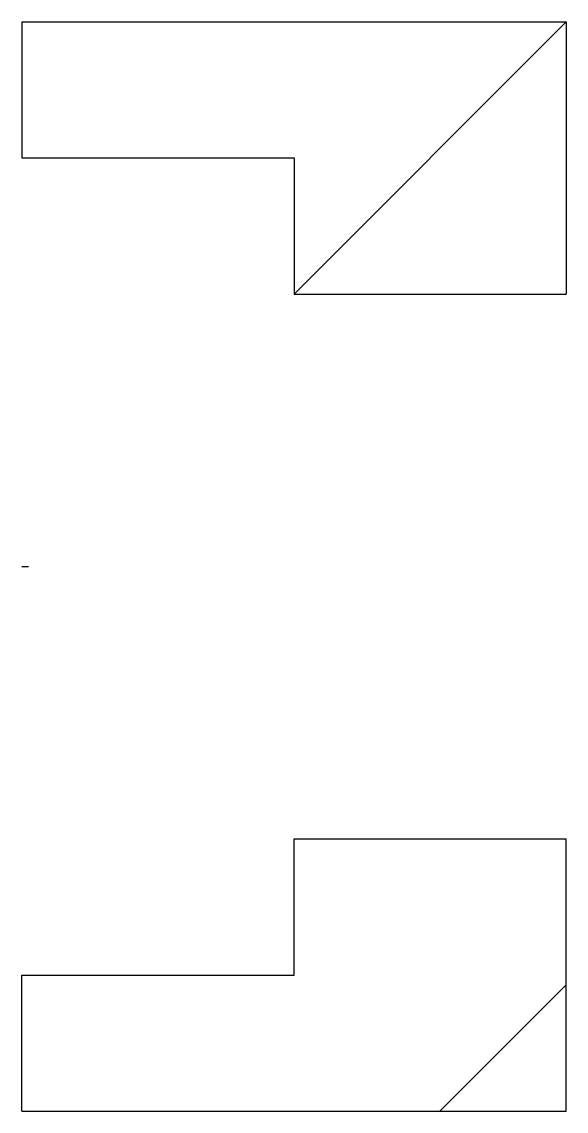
# Model space of a CAD drawing. Header units: millimetres. Extents: x 0 to 2, y -2 to 2.
import ezdxf

# ---------------------------------------------------------------- set-up
doc = ezdxf.new("R2010")
doc.units = ezdxf.units.MM
doc.header["$MEASUREMENT"] = 0

msp = doc.modelspace()

# ---------------------------------------------------------------- hatches: boundary and pattern name
h = msp.add_hatch()
h.set_pattern_fill('ANSI31', color=256, scale=20)
h.paths.add_polyline_path([(1, 1.5), (1, 1), (2, 1), (2, 2), (0, 2), (0, 1.5)])
h.paths.add_polyline_path([(2, -1), (1, -1), (1, -1.5), (0, -1.5), (0, -2), (2, -2)])

# ---------------------------------------------------------------- linework, layer by layer
for p, q in [((0, 2), (2, 2)), ((0, 2), (0, 1.5)), ((2, 2), (2, 1)), ((0, 1.5), (1, 1.5)), ((1, 1.5), (1, 1)), ((1, 1), (2, 1)), ((0, 0), (0.025, 0)), ((1, -1.5), (1, -1)), ((1, -1), (2, -1)), ((2, -2), (2, -1)), ((0, -2), (0, -1.5)), ((0, -1.5), (1, -1.5)), ((0, -2), (2, -2))]:
    msp.add_line(p, q)

doc.saveas('drawing.dxf')
